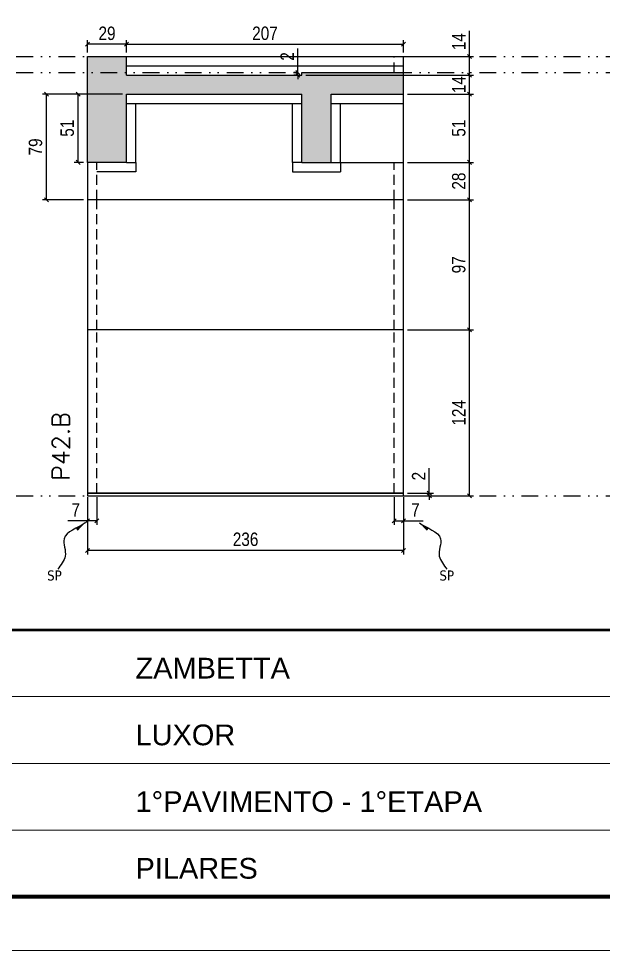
# Model space of a CAD drawing. Extents: x 14400 to 24104, y -21631 to 6985.
# Drawn here: x 19780 to 20217, y -5551 to -4855 of the extents above; entities that cross this region are included whole.
import ezdxf

# ---------------------------------------------------------------- set-up
doc = ezdxf.new("R2010")
doc.units = 0
for name, pattern in [('CONTINUO', [0]), ('DASHED', [0.75, 0.5, -0.25]), ('DIVIDE2', [0.625, 0.25, -0.125, 0, -0.125, 0, -0.125]), ('HIDDEN', [0.375, 0.25, -0.125])]:
    doc.linetypes.add(name, pattern=pattern)
for name, color, linetype in [('COTA', 241, 'Continuous'), ('Nível', 160, 'Continuous'), ('Painéis', 200, 'Continuous'), ('SARR_2.2x7', 40, 'Continuous'), ('texto', 7, 'Continuous')]:
    doc.layers.add(name, color=color, linetype=linetype)
for name, color, linetype, lineweight in [('Folhas', 255, 'Continuous', 9), ('SARRAFO DE PRESSAO', 251, 'DASHED', 9), ('Texto Seção', 7, 'Continuous', 15)]:
    doc.layers.add(name, color=color, linetype=linetype, lineweight=lineweight)
doc.styles.add('ARIAL', font='arial.ttf')
doc.styles.add('COTA TECNICA', font='techl___.ttf', dxfattribs={"height": 10})
doc.styles.add('COTA TECNICA-50', font='techl___.ttf', dxfattribs={"height": 10})
doc.styles.add('REGUA-120', font='ROMANS.shx', dxfattribs={"height": 15})
doc.styles.get("Standard").update_dxf_attribs({"font": 'arial.ttf'})
doc.dimstyles.new('COTA PAINEL-50', dxfattribs={"dimtxt": 10, "dimasz": 3, "dimexe": 3, "dimexo": 3, "dimgap": 3, "dimtad": 1, "dimdec": 1, "dimzin": 12, "dimdsep": 46, "dimtxsty": 'COTA TECNICA-50', "dimblk1": 'OBLIQUE', "dimblk2": 'OBLIQUE', "dimsah": 1, "dimcen": 0.9, "dimclrd": 4, "dimclre": 4, "dimclrt": 240, "dimadec": 1, "dimazin": 3, "dimtfac": 1, "dimtdec": 1, "dimtmove": 0, "dimatfit": 3, "dimfxl": 1, "dimtolj": 1, "dimtzin": 12, "dimarcsym": 0})
doc.dimstyles.new('PAINEL', dxfattribs={"dimtxt": 10, "dimasz": 3, "dimexe": 3, "dimexo": 3, "dimgap": 3, "dimtad": 1, "dimdec": 1, "dimzin": 12, "dimdsep": 46, "dimtxsty": 'COTA TECNICA', "dimblk1": 'OBLIQUE', "dimblk2": 'OBLIQUE', "dimsah": 1, "dimcen": 0.9, "dimclrd": 4, "dimclre": 4, "dimclrt": 240, "dimadec": 1, "dimazin": 3, "dimtfac": 1, "dimtdec": 1, "dimtmove": 0, "dimatfit": 3, "dimfxl": 1, "dimtolj": 1, "dimtzin": 12, "dimarcsym": 0})
doc.dimstyles.get("Standard").update_dxf_attribs({"dimtxt": 0.18, "dimasz": 0.18, "dimexe": 0.18, "dimexo": 0.0625, "dimgap": 0.09, "dimtad": 0, "dimtih": 1, "dimtoh": 1, "dimdec": 4, "dimzin": 0, "dimdsep": 46, "dimtxsty": 'Standard', "dimcen": 0.09, "dimadec": 0, "dimazin": 0, "dimtfac": 1, "dimtdec": 4, "dimtofl": 0, "dimtmove": 0, "dimatfit": 3, "dimfxl": 1, "dimtolj": 1, "dimtzin": 0, "dimarcsym": 0})

# ---------------------------------------------------------------- blocks, each defined once
blk = doc.blocks.new('9999999999')
at = {"color": 30, "linetype": 'CONTINUO'}
for p, q in [((98564.56, 34379.64), (99583.98, 34379.64)), ((98564.56, 34329.83), (99487.98, 34329.83)), ((98564.56, 34280.02), (99487.98, 34280.02))]:
    blk.add_line(p, q, dxfattribs=at)
at = {"color": 30, "linetype": 'CONTINUO', "const_width": 2}
blk.add_lwpolyline([(99583.98, 34230.21), (99583.98, 34414.45, 0.414214), (99568.98, 34429.45), (98228.98, 34429.45, 0.414214), (98213.98, 34414.45), (98213.98, 34245.21, 0.414214), (98228.98, 34230.21), (99583.98, 34230.21)], format="xyb", dxfattribs=at)
at = {"layer": 'Folhas'}
blk.add_lwpolyline([(98138.98, 34190.21), (99623.98, 34190.21), (99623.98, 35240.21), (98138.98, 35240.21)], close=True, dxfattribs=at)
at = {"layer": 'Folhas', "color": 30, "const_width": 3}
blk.add_lwpolyline([(98213.98, 34230.21), (99583.98, 34230.21), (99583.98, 35200.21), (98213.98, 35200.21)], close=True, dxfattribs=at)
at = {"color": 7, "linetype": 'Continuous', "ltscale": 5, "style": 'ARIAL'}
for s, height, p in [('ZAMBETTA', 15.483, (98837.68, 34393.13)), ('LUXOR', 15.483, (98837.68, 34343.32)), ('1°PAVIMENTO - 1°ETAPA', 15.4829, (98837.68, 34293.51)), ('PILARES', 15.483, (98837.68, 34243.7))]:
    blk.add_text(s, height=height, dxfattribs=at).set_placement(p)
blk = doc.blocks.new('_Oblique')
at = {"color": 0, "linetype": 'ByBlock', "lineweight": -2}
blk.add_line((-0.5, -0.5), (0.5, 0.5), dxfattribs=at)
blk = doc.blocks.new('*D2174')
at = {"layer": 'COTA', "color": 4, "lineweight": -2, "transparency": 16777216}
for p, q in [((19831.39, -5212.74), (19831.39, -5255.42)), ((20067.39, -5212.74), (20067.39, -5255.42)), ((20067.39, -5252.42), (19831.39, -5252.42))]:
    blk.add_line(p, q, dxfattribs=at)
at = {"layer": 'Defpoints', "color": 0, "transparency": 16777216}
for p in [(19831.39, -5209.74), (20067.39, -5209.74), (19831.39, -5252.42)]:
    blk.add_point(p, dxfattribs=at)
at = {"layer": 'COTA', "color": 4, "lineweight": -2, "transparency": 16777216, "xscale": 3, "yscale": 3, "zscale": 3, "rotation": 180}
blk.add_blockref('_Oblique', (19831.39, -5252.42), dxfattribs=at)
at = {"layer": 'COTA', "color": 4, "lineweight": -2, "transparency": 16777216, "xscale": 3, "yscale": 3, "zscale": 3}
blk.add_blockref('_Oblique', (20067.39, -5252.42), dxfattribs=at)
at = {"layer": 'COTA', "color": 240, "transparency": 16777216, "insert": (19949.39, -5244.2), "char_height": 10, "attachment_point": 5, "style": 'COTA TECNICA'}
blk.add_mtext('\\A1;236', dxfattribs=at)
blk = doc.blocks.new('*D2175')
at = {"layer": 'COTA', "color": 4, "lineweight": -2, "transparency": 16777216}
for p, q in [((20060.39, -5212.74), (20060.39, -5233.25)), ((20067.39, -5214.74), (20067.39, -5233.25)), ((20060.39, -5230.25), (20067.39, -5230.25)), ((20067.39, -5230.25), (20082.12, -5230.25))]:
    blk.add_line(p, q, dxfattribs=at)
at = {"layer": 'Defpoints', "color": 0, "transparency": 16777216}
for p in [(20060.39, -5209.74), (20067.39, -5211.74), (20067.39, -5230.25)]:
    blk.add_point(p, dxfattribs=at)
at = {"layer": 'COTA', "color": 4, "lineweight": -2, "transparency": 16777216, "xscale": 3, "yscale": 3, "zscale": 3, "rotation": 180}
blk.add_blockref('_Oblique', (20060.39, -5230.25), dxfattribs=at)
at = {"layer": 'COTA', "color": 4, "lineweight": -2, "transparency": 16777216, "xscale": 3, "yscale": 3, "zscale": 3}
blk.add_blockref('_Oblique', (20067.39, -5230.25), dxfattribs=at)
at = {"layer": 'COTA', "color": 240, "transparency": 16777216, "insert": (20076.26, -5222.18), "char_height": 10, "attachment_point": 5, "style": 'COTA TECNICA-50'}
blk.add_mtext('\\A1;7', dxfattribs=at)
blk = doc.blocks.new('*D2176')
at = {"layer": 'COTA', "color": 4, "lineweight": -2, "transparency": 16777216}
for p, q in [((19831.39, -5214.74), (19831.39, -5233.25)), ((19838.39, -5212.74), (19838.39, -5233.25)), ((19831.39, -5230.25), (19816.66, -5230.25)), ((19838.39, -5230.25), (19831.39, -5230.25))]:
    blk.add_line(p, q, dxfattribs=at)
at = {"layer": 'Defpoints', "color": 0, "transparency": 16777216}
for p in [(19838.39, -5209.74), (19831.39, -5211.74), (19831.39, -5230.25)]:
    blk.add_point(p, dxfattribs=at)
at = {"layer": 'COTA', "color": 4, "lineweight": -2, "transparency": 16777216, "xscale": 3, "yscale": 3, "zscale": 3, "rotation": 180}
blk.add_blockref('_Oblique', (19831.39, -5230.25), dxfattribs=at)
at = {"layer": 'COTA', "color": 4, "lineweight": -2, "transparency": 16777216, "xscale": 3, "yscale": 3, "zscale": 3}
blk.add_blockref('_Oblique', (19838.39, -5230.25), dxfattribs=at)
at = {"layer": 'COTA', "color": 240, "transparency": 16777216, "insert": (19822.53, -5222.18), "char_height": 10, "attachment_point": 5, "style": 'COTA TECNICA-50'}
blk.add_mtext('\\A1;7', dxfattribs=at)
blk = doc.blocks.new('*D2184')
at = {"layer": 'COTA', "color": 4, "linetype": 'ByBlock', "lineweight": -2, "transparency": 16777216}
for p, q in [((20070.39, -5087.74), (20119.76, -5087.74)), ((20116.76, -5211.74), (20116.76, -5087.74)), ((20070.39, -5211.74), (20119.76, -5211.74))]:
    blk.add_line(p, q, dxfattribs=at)
at = {"layer": 'Defpoints', "color": 0, "linetype": 'ByBlock', "transparency": 16777216}
for p in [(20067.39, -5087.74), (20116.76, -5087.74), (20067.39, -5211.74)]:
    blk.add_point(p, dxfattribs=at)
at = {"layer": 'COTA', "color": 4, "linetype": 'ByBlock', "lineweight": -2, "transparency": 16777216, "xscale": 3, "yscale": 3, "zscale": 3}
for p, rotation in [((20116.76, -5087.74), 90), ((20116.76, -5211.74), 270)]:
    blk.add_blockref('_Oblique', p, dxfattribs=dict(at, rotation=rotation))
at = {"layer": 'COTA', "color": 240, "linetype": 'ByBlock', "transparency": 16777216, "insert": (20108.69, -5149.74), "char_height": 10, "attachment_point": 5, "rotation": 90, "style": 'COTA TECNICA'}
blk.add_mtext('\\A1;124', dxfattribs=at)
blk = doc.blocks.new('*D2177')
at = {"layer": 'COTA', "color": 4, "lineweight": -2, "transparency": 16777216}
for p, q in [((20086.65, -5209.74), (20086.65, -5190.94)), ((20070.39, -5209.74), (20089.65, -5209.74)), ((20086.65, -5211.74), (20086.65, -5209.74)), ((20070.39, -5211.74), (20089.65, -5211.74)), ((20086.65, -5211.74), (20086.65, -5214.74))]:
    blk.add_line(p, q, dxfattribs=at)
at = {"layer": 'Defpoints', "color": 0, "transparency": 16777216}
for p in [(20067.39, -5209.74), (20067.39, -5211.74), (20086.65, -5211.74)]:
    blk.add_point(p, dxfattribs=at)
at = {"layer": 'COTA', "color": 4, "lineweight": -2, "transparency": 16777216, "xscale": 3, "yscale": 3, "zscale": 3}
for p, rotation in [((20086.65, -5209.74), 270), ((20086.65, -5211.74), 90)]:
    blk.add_blockref('_Oblique', p, dxfattribs=dict(at, rotation=rotation))
at = {"layer": 'COTA', "color": 240, "transparency": 16777216, "insert": (20078.65, -5196.99), "char_height": 10, "attachment_point": 5, "rotation": 90, "style": 'COTA TECNICA-50'}
blk.add_mtext('\\A1;2', dxfattribs=at)
blk = doc.blocks.new('*D2185')
at = {"layer": 'COTA', "color": 4, "linetype": 'ByBlock', "lineweight": -2, "transparency": 16777216}
for p, q in [((20070.39, -5087.74), (20119.76, -5087.74)), ((20116.76, -5211.74), (20116.76, -5087.74)), ((20070.39, -5211.74), (20119.76, -5211.74))]:
    blk.add_line(p, q, dxfattribs=at)
at = {"layer": 'Defpoints', "color": 0, "linetype": 'ByBlock', "transparency": 16777216}
for p in [(20067.39, -5087.74), (20116.76, -5087.74), (20067.39, -5211.74)]:
    blk.add_point(p, dxfattribs=at)
at = {"layer": 'COTA', "color": 4, "linetype": 'ByBlock', "lineweight": -2, "transparency": 16777216, "xscale": 3, "yscale": 3, "zscale": 3}
for p, rotation in [((20116.76, -5087.74), 90), ((20116.76, -5211.74), 270)]:
    blk.add_blockref('_Oblique', p, dxfattribs=dict(at, rotation=rotation))
at = {"layer": 'COTA', "color": 240, "linetype": 'ByBlock', "transparency": 16777216, "insert": (20108.69, -5149.74), "char_height": 10, "attachment_point": 5, "rotation": 90, "style": 'COTA TECNICA'}
blk.add_mtext('\\A1;124', dxfattribs=at)
blk = doc.blocks.new('*D2186')
at = {"layer": 'COTA', "color": 4, "lineweight": -2, "transparency": 16777216}
for p, q in [((20070.39, -4990.74), (20119.76, -4990.74)), ((20116.76, -5087.74), (20116.76, -4990.74)), ((20070.39, -5087.74), (20119.76, -5087.74))]:
    blk.add_line(p, q, dxfattribs=at)
at = {"layer": 'Defpoints', "color": 0, "transparency": 16777216}
for p in [(20067.39, -4990.74), (20116.76, -4990.74), (20067.39, -5087.74)]:
    blk.add_point(p, dxfattribs=at)
at = {"layer": 'COTA', "color": 4, "lineweight": -2, "transparency": 16777216, "xscale": 3, "yscale": 3, "zscale": 3}
for p, rotation in [((20116.76, -4990.74), 90), ((20116.76, -5087.74), 270)]:
    blk.add_blockref('_Oblique', p, dxfattribs=dict(at, rotation=rotation))
at = {"layer": 'COTA', "color": 240, "transparency": 16777216, "insert": (20108.66, -5039.24), "char_height": 10, "attachment_point": 5, "rotation": 90, "style": 'COTA TECNICA'}
blk.add_mtext('\\A1;97', dxfattribs=at)
blk = doc.blocks.new('*D2187')
at = {"layer": 'COTA', "color": 4, "lineweight": -2, "transparency": 16777216}
for p, q in [((19831.39, -4880.74), (19831.39, -4871.56)), ((19860.39, -4874.56), (19831.39, -4874.56)), ((19860.39, -4880.74), (19860.39, -4871.56))]:
    blk.add_line(p, q, dxfattribs=at)
at = {"layer": 'Defpoints', "color": 0, "transparency": 16777216}
for p in [(19831.39, -4874.56), (19831.39, -4883.74), (19860.39, -4883.74)]:
    blk.add_point(p, dxfattribs=at)
at = {"layer": 'COTA', "color": 4, "lineweight": -2, "transparency": 16777216, "xscale": 3, "yscale": 3, "zscale": 3, "rotation": 180}
blk.add_blockref('_Oblique', (19831.39, -4874.56), dxfattribs=at)
at = {"layer": 'COTA', "color": 4, "lineweight": -2, "transparency": 16777216, "xscale": 3, "yscale": 3, "zscale": 3}
blk.add_blockref('_Oblique', (19860.39, -4874.56), dxfattribs=at)
at = {"layer": 'COTA', "color": 240, "transparency": 16777216, "insert": (19845.89, -4866.47), "char_height": 10, "attachment_point": 5, "style": 'COTA TECNICA'}
blk.add_mtext('\\A1;29', dxfattribs=at)
blk = doc.blocks.new('*D2188')
at = {"layer": 'COTA', "color": 4, "lineweight": -2, "transparency": 16777216}
for p, q in [((19860.39, -4880.74), (19860.39, -4871.56)), ((19860.39, -4874.56), (20067.39, -4874.56)), ((20067.39, -4880.74), (20067.39, -4871.56))]:
    blk.add_line(p, q, dxfattribs=at)
at = {"layer": 'Defpoints', "color": 0, "transparency": 16777216}
for p in [(20067.39, -4874.56), (19860.39, -4883.74), (20067.39, -4883.74)]:
    blk.add_point(p, dxfattribs=at)
at = {"layer": 'COTA', "color": 4, "lineweight": -2, "transparency": 16777216, "xscale": 3, "yscale": 3, "zscale": 3, "rotation": 180}
blk.add_blockref('_Oblique', (19860.39, -4874.56), dxfattribs=at)
at = {"layer": 'COTA', "color": 4, "lineweight": -2, "transparency": 16777216, "xscale": 3, "yscale": 3, "zscale": 3}
blk.add_blockref('_Oblique', (20067.39, -4874.56), dxfattribs=at)
at = {"layer": 'COTA', "color": 240, "transparency": 16777216, "insert": (19963.89, -4866.45), "char_height": 10, "attachment_point": 5, "style": 'COTA TECNICA'}
blk.add_mtext('\\A1;207', dxfattribs=at)
blk = doc.blocks.new('*D2178')
at = {"layer": 'COTA', "color": 4, "lineweight": -2, "transparency": 16777216}
for p, q in [((19857.39, -4911.74), (19821.29, -4911.74)), ((19824.29, -4962.74), (19824.29, -4911.74)), ((19828.39, -4962.74), (19821.29, -4962.74))]:
    blk.add_line(p, q, dxfattribs=at)
at = {"layer": 'Defpoints', "color": 0, "transparency": 16777216}
for p in [(19824.29, -4911.74), (19860.39, -4911.74), (19831.39, -4962.74)]:
    blk.add_point(p, dxfattribs=at)
at = {"layer": 'COTA', "color": 4, "lineweight": -2, "transparency": 16777216, "xscale": 3, "yscale": 3, "zscale": 3}
for p, rotation in [((19824.29, -4911.74), 90), ((19824.29, -4962.74), 270)]:
    blk.add_blockref('_Oblique', p, dxfattribs=dict(at, rotation=rotation))
at = {"layer": 'COTA', "color": 240, "transparency": 16777216, "insert": (19816.18, -4937.24), "char_height": 10, "attachment_point": 5, "rotation": 90, "style": 'COTA TECNICA'}
blk.add_mtext('\\A1;51', dxfattribs=at)
blk = doc.blocks.new('*D2179')
at = {"layer": 'COTA', "color": 4, "lineweight": -2, "transparency": 16777216}
for p, q in [((20070.39, -4962.74), (20119.76, -4962.74)), ((20116.76, -4990.74), (20116.76, -4962.74)), ((20070.39, -4990.74), (20119.76, -4990.74))]:
    blk.add_line(p, q, dxfattribs=at)
at = {"layer": 'Defpoints', "color": 0, "transparency": 16777216}
for p in [(20067.39, -4962.74), (20116.76, -4962.74), (20067.39, -4990.74)]:
    blk.add_point(p, dxfattribs=at)
at = {"layer": 'COTA', "color": 4, "lineweight": -2, "transparency": 16777216, "xscale": 3, "yscale": 3, "zscale": 3}
for p, rotation in [((20116.76, -4962.74), 90), ((20116.76, -4990.74), 270)]:
    blk.add_blockref('_Oblique', p, dxfattribs=dict(at, rotation=rotation))
at = {"layer": 'COTA', "color": 240, "transparency": 16777216, "insert": (20108.67, -4976.74), "char_height": 10, "attachment_point": 5, "rotation": 90, "style": 'COTA TECNICA'}
blk.add_mtext('\\A1;28', dxfattribs=at)
blk = doc.blocks.new('*D2180')
at = {"layer": 'COTA', "color": 4, "lineweight": -2, "transparency": 16777216}
for p, q in [((20070.39, -4911.74), (20119.76, -4911.74)), ((20116.76, -4962.74), (20116.76, -4911.74)), ((20070.39, -4962.74), (20119.76, -4962.74))]:
    blk.add_line(p, q, dxfattribs=at)
at = {"layer": 'Defpoints', "color": 0, "transparency": 16777216}
for p in [(20067.39, -4911.74), (20116.76, -4911.74), (20067.39, -4962.74)]:
    blk.add_point(p, dxfattribs=at)
at = {"layer": 'COTA', "color": 4, "lineweight": -2, "transparency": 16777216, "xscale": 3, "yscale": 3, "zscale": 3}
for p, rotation in [((20116.76, -4911.74), 90), ((20116.76, -4962.74), 270)]:
    blk.add_blockref('_Oblique', p, dxfattribs=dict(at, rotation=rotation))
at = {"layer": 'COTA', "color": 240, "transparency": 16777216, "insert": (20108.65, -4937.24), "char_height": 10, "attachment_point": 5, "rotation": 90, "style": 'COTA TECNICA'}
blk.add_mtext('\\A1;51', dxfattribs=at)
blk = doc.blocks.new('*D2181')
at = {"layer": 'COTA', "color": 4, "lineweight": -2, "transparency": 16777216}
for p, q in [((19994.39, -4897.74), (20119.76, -4897.74)), ((20116.76, -4911.74), (20116.76, -4897.74)), ((20070.39, -4911.74), (20119.76, -4911.74))]:
    blk.add_line(p, q, dxfattribs=at)
at = {"layer": 'Defpoints', "color": 0, "transparency": 16777216}
for p in [(19991.39, -4897.74), (20116.76, -4897.74), (20067.39, -4911.74)]:
    blk.add_point(p, dxfattribs=at)
at = {"layer": 'COTA', "color": 4, "lineweight": -2, "transparency": 16777216, "xscale": 3, "yscale": 3, "zscale": 3}
for p, rotation in [((20116.76, -4897.74), 90), ((20116.76, -4911.74), 270)]:
    blk.add_blockref('_Oblique', p, dxfattribs=dict(at, rotation=rotation))
at = {"layer": 'COTA', "color": 240, "transparency": 16777216, "insert": (20108.69, -4904.74), "char_height": 10, "attachment_point": 5, "rotation": 90, "style": 'COTA TECNICA'}
blk.add_mtext('\\A1;14', dxfattribs=at)
blk = doc.blocks.new('*D2182')
at = {"layer": 'COTA', "color": 4, "lineweight": -2, "transparency": 16777216}
for p, q in [((20116.76, -4883.74), (20116.76, -4864.62)), ((20070.39, -4883.74), (20119.76, -4883.74)), ((20116.76, -4897.74), (20116.76, -4883.74)), ((19994.39, -4897.74), (20119.76, -4897.74))]:
    blk.add_line(p, q, dxfattribs=at)
at = {"layer": 'Defpoints', "color": 0, "transparency": 16777216}
for p in [(20067.39, -4883.74), (20116.76, -4883.74), (19991.39, -4897.74)]:
    blk.add_point(p, dxfattribs=at)
at = {"layer": 'COTA', "color": 4, "lineweight": -2, "transparency": 16777216, "xscale": 3, "yscale": 3, "zscale": 3}
for p, rotation in [((20116.76, -4883.74), 90), ((20116.76, -4897.74), 270)]:
    blk.add_blockref('_Oblique', p, dxfattribs=dict(at, rotation=rotation))
at = {"layer": 'COTA', "color": 240, "transparency": 16777216, "insert": (20108.69, -4872.68), "char_height": 10, "attachment_point": 5, "rotation": 90, "style": 'COTA TECNICA'}
blk.add_mtext('\\A1;14', dxfattribs=at)
blk = doc.blocks.new('*D2183')
at = {"layer": 'COTA', "color": 4, "lineweight": -2, "transparency": 16777216}
for p, q in [((19857.39, -4911.74), (19797.6, -4911.74)), ((19800.6, -4990.74), (19800.6, -4911.74)), ((19828.39, -4990.74), (19797.6, -4990.74))]:
    blk.add_line(p, q, dxfattribs=at)
at = {"layer": 'Defpoints', "color": 0, "transparency": 16777216}
for p in [(19800.6, -4911.74), (19860.39, -4911.74), (19831.39, -4990.74)]:
    blk.add_point(p, dxfattribs=at)
at = {"layer": 'COTA', "color": 4, "lineweight": -2, "transparency": 16777216, "xscale": 3, "yscale": 3, "zscale": 3}
for p, rotation in [((19800.6, -4911.74), 90), ((19800.6, -4990.74), 270)]:
    blk.add_blockref('_Oblique', p, dxfattribs=dict(at, rotation=rotation))
at = {"layer": 'COTA', "color": 240, "transparency": 16777216, "insert": (19792.5, -4951.24), "char_height": 10, "attachment_point": 5, "rotation": 90, "style": 'COTA TECNICA'}
blk.add_mtext('\\A1;79', dxfattribs=at)
blk = doc.blocks.new('*D2597')
at = {"layer": 'COTA', "color": 4, "lineweight": -2, "transparency": 16777216}
for p, q in [((19988.45, -4895.74), (19988.45, -4877.63)), ((19988.39, -4895.74), (19985.45, -4895.74)), ((19988.45, -4897.74), (19988.45, -4895.74)), ((19988.39, -4897.74), (19985.45, -4897.74)), ((19988.45, -4897.74), (19988.45, -4900.74))]:
    blk.add_line(p, q, dxfattribs=at)
at = {"layer": 'Defpoints', "color": 0, "transparency": 16777216}
for p in [(19988.45, -4895.74), (19991.39, -4895.74), (19991.39, -4897.74)]:
    blk.add_point(p, dxfattribs=at)
at = {"layer": 'COTA', "color": 4, "lineweight": -2, "transparency": 16777216, "xscale": 3, "yscale": 3, "zscale": 3}
for p, rotation in [((19988.45, -4895.74), 270), ((19988.45, -4897.74), 90)]:
    blk.add_blockref('_Oblique', p, dxfattribs=dict(at, rotation=rotation))
at = {"layer": 'COTA', "color": 240, "transparency": 16777216, "insert": (19980.45, -4883.69), "char_height": 10, "attachment_point": 5, "rotation": 90, "style": 'COTA TECNICA'}
blk.add_mtext('\\A1;2', dxfattribs=at)

msp = doc.modelspace()

# ---------------------------------------------------------------- hatches: boundary and pattern name
at = {"layer": 'COTA'}
h = msp.add_hatch(dxfattribs=at)
h.set_pattern_fill('AR-CONC', color=256, scale=0.03)
h.paths.add_polyline_path([(20067.39, -4895.74), (19991.39, -4895.74), (19991.39, -4897.74), (19860.39, -4897.74), (19860.39, -4895.74), (19831.39, -4895.74), (19831.39, -4962.74), (19860.39, -4962.74), (19860.39, -4911.74), (19991.39, -4911.74), (19991.39, -4962.74), (20013.39, -4962.74), (20013.39, -4911.74), (20067.39, -4911.74)])
h.paths.add_polyline_path([(19860.39, -4883.74), (19831.39, -4883.74), (19831.39, -4895.74), (19860.39, -4895.74)])

# ---------------------------------------------------------------- linework, layer by layer
for p, q in [((19831.39, -4962.74), (19831.39, -4883.74)), ((19831.39, -4883.74), (19860.39, -4883.74)), ((20067.39, -4911.74), (20067.39, -4895.74)), ((19860.39, -4962.74), (19867.39, -4962.74)), ((19867.39, -4962.74), (19867.39, -4969.74)), ((19991.39, -4962.74), (19984.39, -4962.74)), ((19984.39, -4962.74), (19984.39, -4969.74)), ((20020.39, -4962.74), (20020.39, -4969.74))]:
    msp.add_line(p, q, dxfattribs=at)
at = {"layer": 'Nível', "color": 4, "linetype": 'DIVIDE2', "ltscale": 50}
for p, q in [((19243.47, -4883.74), (20613.47, -4883.74)), ((19243.47, -4895.74), (20613.47, -4895.74)), ((19243.47, -5211.74), (20613.47, -5211.74)), ((19243.47, -5211.74), (20613.47, -5211.74))]:
    msp.add_line(p, q, dxfattribs=at)
at = {"layer": 'Painéis'}
for p, q in [((19860.39, -4883.74), (20067.39, -4883.74)), ((19860.39, -4897.74), (19860.39, -4883.74)), ((20067.39, -4895.74), (20067.39, -4883.74)), ((19991.39, -4895.74), (20067.39, -4895.74)), ((19991.39, -4897.74), (19991.39, -4895.74)), ((19860.39, -4897.74), (19991.39, -4897.74)), ((19860.39, -4911.74), (19991.39, -4911.74)), ((19860.39, -4962.74), (19860.39, -4911.74)), ((19991.39, -4962.74), (19991.39, -4911.74)), ((20013.39, -4962.74), (20013.39, -4911.74)), ((20013.39, -4911.74), (20067.39, -4911.74)), ((20067.39, -5209.74), (20067.39, -4911.74)), ((19831.39, -4962.74), (19831.39, -5209.74)), ((19860.39, -4962.74), (19831.39, -4962.74)), ((19991.39, -4962.74), (20067.39, -4962.74)), ((20067.39, -4990.74), (19831.39, -4990.74)), ((20067.39, -5087.74), (19831.39, -5087.74)), ((19831.39, -5209.74), (20067.39, -5209.74))]:
    msp.add_line(p, q, dxfattribs=at)
msp.add_lwpolyline([(20067.39, -5209.74), (19831.39, -5209.74), (19831.39, -5211.74), (20067.39, -5211.74)], close=True, dxfattribs=at)
at = {"layer": 'SARR_2.2x7', "linetype": 'HIDDEN', "ltscale": 30}
for p, q in [((20060.39, -4895.74), (20060.39, -4883.74)), ((19838.39, -4990.74), (19838.39, -4962.74)), ((20060.39, -4990.74), (20060.39, -4962.74)), ((19838.39, -5087.74), (19838.39, -4990.74)), ((20060.39, -5087.74), (20060.39, -4990.74)), ((19838.39, -5209.74), (19838.39, -5087.74)), ((20060.39, -5209.74), (20060.39, -5087.74))]:
    msp.add_line(p, q, dxfattribs=at)
at = {"layer": 'SARR_2.2x7'}
for p, q in [((19860.39, -4890.74), (20067.39, -4890.74)), ((19860.39, -4918.74), (19991.39, -4918.74)), ((19867.39, -4962.74), (19867.39, -4918.74)), ((19984.39, -4962.74), (19984.39, -4918.74)), ((20013.39, -4918.74), (20067.39, -4918.74)), ((20020.39, -4962.74), (20020.39, -4918.74)), ((19867.39, -4969.74), (19838.39, -4969.74)), ((19984.39, -4969.74), (20020.39, -4969.74))]:
    msp.add_line(p, q, dxfattribs=at)

# ---------------------------------------------------------------- block references
at = {"layer": 'SARRAFO DE PRESSAO', "color": 6, "linetype": 'ByBlock'}
msp.add_blockref('9999999999', (-78970.51, -39741.23), dxfattribs=at)

# ---------------------------------------------------------------- texts
at = {"layer": 'texto', "color": 0, "char_height": 7.5, "attachment_point": 5}
for insert in [(19806.62, -5271.23), (20099.64, -5271.23)]:
    msp.add_mtext('{\\fTahoma|b0|i0|c0|p34;\\C4;SP}', dxfattribs=dict(at, insert=insert))
at = {"layer": 'Texto Seção', "insert": (19817.92, -5200.49), "char_height": 13, "width": 285.3299, "attachment_point": 7, "rotation": 90, "style": 'REGUA-120'}
msp.add_mtext('\\pt26;P42.B', dxfattribs=at)

# ---------------------------------------------------------------- dimensions: what is measured, and where the dimension line sits
at = {"layer": 'COTA'}
for base, p1, p2, dimstyle, picture, middle in [((19831.39, -4874.56), (19860.39, -4883.74), (19831.39, -4883.74), 'PAINEL', '*D2187', (19845.89, -4866.47)), ((20067.39, -4874.56), (19860.39, -4883.74), (20067.39, -4883.74), 'PAINEL', '*D2188', (19963.89, -4866.45)), ((20067.39, -5230.25), (20060.39, -5209.74), (20067.39, -5211.74), 'COTA PAINEL-50', '*D2175', (20076.26, -5222.18))]:
    dim = msp.add_linear_dim(base=base, p1=p1, p2=p2, dimstyle=dimstyle, dxfattribs=at)
    dim.commit()
    dim.dimension.update_dxf_attribs({"geometry": picture, "text_midpoint": middle})
for base, p1, p2, angle, dimstyle, picture, middle in [((20116.76, -4883.74), (19991.39, -4897.74), (20067.39, -4883.74), 90, 'PAINEL', '*D2182', (20108.69, -4872.68)), ((19988.45, -4895.74), (19991.39, -4897.74), (19991.39, -4895.74), 90, 'PAINEL', '*D2597', (19980.45, -4883.69)), ((19800.6, -4911.74), (19831.39, -4990.74), (19860.39, -4911.74), 90, 'PAINEL', '*D2183', (19792.5, -4951.24)), ((19824.29, -4911.74), (19831.39, -4962.74), (19860.39, -4911.74), 90, 'PAINEL', '*D2178', (19816.18, -4937.24)), ((20116.76, -4962.74), (20067.39, -4990.74), (20067.39, -4962.74), 90, 'PAINEL', '*D2179', (20108.67, -4976.74)), ((20116.76, -4990.74), (20067.39, -5087.74), (20067.39, -4990.74), 90, 'PAINEL', '*D2186', (20108.66, -5039.24)), ((19831.39, -5230.25), (19838.39, -5209.74), (19831.39, -5211.74), 180, 'COTA PAINEL-50', '*D2176', (19822.53, -5222.18))]:
    dim = msp.add_linear_dim(base=base, p1=p1, p2=p2, angle=angle, dimstyle=dimstyle, dxfattribs=at)
    dim.commit()
    dim.dimension.update_dxf_attribs({"geometry": picture, "text_midpoint": middle})
for base, p1, p2, dimstyle, picture, middle in [((20116.76, -4897.74), (20067.39, -4911.74), (19991.39, -4897.74), 'PAINEL', '*D2181', (20116.76, -4904.74)), ((20086.65, -5211.74), (20067.39, -5209.74), (20067.39, -5211.74), 'COTA PAINEL-50', '*D2177', (20086.65, -5196.99))]:
    dim = msp.add_linear_dim(base=base, p1=p1, p2=p2, angle=90, dimstyle=dimstyle, dxfattribs=at)
    dim.commit()
    dim.dimension.update_dxf_attribs({"geometry": picture, "text_midpoint": middle, "dimtype": 160})
for base, p1, p2, angle, override, picture, middle in [((20116.76, -4911.74), (20067.39, -4962.74), (20067.39, -4911.74), 90, {"dimtmove": 1}, '*D2180', (20108.65, -4937.24)), ((19831.39, -5252.42), (20067.39, -5209.74), (19831.39, -5209.74), 180, {"dimarcsym": 2}, '*D2174', (19949.39, -5244.2))]:
    dim = msp.add_linear_dim(base=base, p1=p1, p2=p2, angle=angle, dimstyle='PAINEL', override=override, dxfattribs=at)
    dim.commit()
    dim.dimension.update_dxf_attribs({"geometry": picture, "text_midpoint": middle})
at = {"layer": 'COTA', "linetype": 'ByBlock'}
for picture in ['*D2184', '*D2185']:
    dim = msp.add_aligned_dim(p1=(20067.39, -5211.74), p2=(20067.39, -5087.74), distance=-49.37, dimstyle='PAINEL', dxfattribs=at)
    dim.commit()
    dim.dimension.update_dxf_attribs({"geometry": picture, "text_midpoint": (20108.69, -5149.74)})

# ---------------------------------------------------------------- leaders
at = {"layer": 'COTA', "path_type": 1}
for points in [[(19829.56, -5231.92), (19813.78, -5243.76), (19814.7, -5256.76), (19809.15, -5266.54)], [(20079.22, -5231.92), (20095.01, -5243.76), (20094.08, -5256.76), (20099.63, -5266.54)]]:
    msp.add_leader(points, dimstyle='Standard', override={"dimasz": 8}, dxfattribs=at)

doc.saveas('drawing.dxf')
